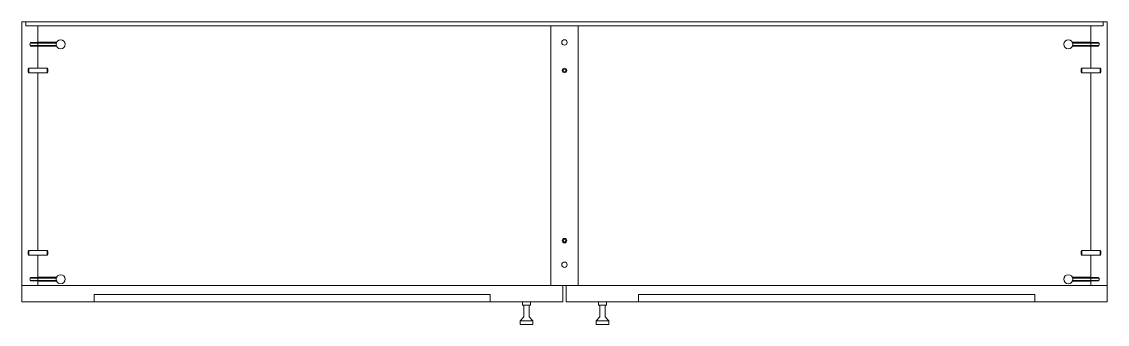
# Model space of a CAD drawing. Header units: centimetres. Extents: x -752 to 647, y -388 to 607.
# Drawn here: x -502.9 to -382.9, y -223.1 to -189.6 of the extents above; entities that cross this region are included whole.
import ezdxf

# ---------------------------------------------------------------- set-up
doc = ezdxf.new("R2010")
doc.units = ezdxf.units.CM
doc.header["$MEASUREMENT"] = 0
for name, color, linetype, lineweight in [('0_Num_Penna__6', 6, 'Continuous', 18), ('A-FURN_Num_Penna__252_Num_Penna__252_Num_Penna__3_Num_Penna__252_Num_Penna__252_Num_Penna__252_Num_Penna__252_Num_Penna__252_Num_Penna__252_Num_Penna__252_Num_Penna__252_Num_Penna__252_Num_Penna__252_Num_Penna__252_Num_Penna__5', 5, 'Continuous', 18), ('A-FURN_Num_Penna__252_Num_Penna__252_Num_Penna__3_Num_Penna__252_Num_Penna__252_Num_Penna__252_Num_Penna__252_Num_Penna__252_Num_Penna__252_Num_Penna__252_Num_Penna__252_Num_Penna__252_Num_Penna__252_Num_Penna__252_Num_Penna__6', 6, 'Continuous', 18), ('A-FURN_Num_Penna__252_Num_Penna__252_Num_Penna__3_Num_Penna__252_Num_Penna__252_Num_Penna__252_Num_Penna__252_Num_Penna__252_Num_Penna__252_Num_Penna__252_Num_Penna__252_Num_Penna__252_Num_Penna__252_Num_Penna__6_Num_Penna__6', 6, 'Continuous', 18), ('A-SECT-PATT_Num_Penna__6_Num_Penna__6_Num_Penna__6_Num_Penna__6_Num_Penna__6_Num_Penna__6_Num_Penna__6_Num_Penna__6_Num_Penna__6_Num_Penna__6_Num_Penna__6_Num_Penna__6_Num_Penna__6_Num_Penna__6', 6, 'Continuous', 18), ('PDF10_Solid Fills_Num_Penna__5_Num_Penna__5_Num_Penna__5_Num_Penna__5_Num_Penna__5_Num_Penna__5_Num_Penna__5_Num_Penna__5', 5, 'Continuous', 18), ('PDF10_Solid Fills_Num_Penna__5_Num_Penna__5_Num_Penna__5_Num_Penna__5_Num_Penna__5_Num_Penna__5_Num_Penna__5_Num_Penna__6', 6, 'Continuous', 18), ('PDF16_Geometry_Num_Penna__5_Num_Penna__5_Num_Penna__5_Num_Penna__5_Num_Penna__5_Num_Penna__5_Num_Penna__5_Num_Penna__5_Num_Penna__5_Num_Penna__5_Num_Penna__5_Num_Penna__5_Num_Penna__5_Num_Penna__5', 5, 'Continuous', 18), ('PDF16_Geometry_Num_Penna__6_Num_Penna__6_Num_Penna__6_Num_Penna__6_Num_Penna__6_Num_Penna__6_Num_Penna__6_Num_Penna__6_Num_Penna__6_Num_Penna__6_Num_Penna__6_Num_Penna__6_Num_Penna__6_Num_Penna__5', 5, 'Continuous', 18), ('PDF16_Geometry_Num_Penna__6_Num_Penna__6_Num_Penna__6_Num_Penna__6_Num_Penna__6_Num_Penna__6_Num_Penna__6_Num_Penna__6_Num_Penna__6_Num_Penna__6_Num_Penna__6_Num_Penna__6_Num_Penna__6_Num_Penna__6', 6, 'Continuous', 18), ('PDF2_Geometry_Num_Penna__7_Num_Penna__7_Num_Penna__7_Num_Penna__7_Num_Penna__7_Num_Penna__7_Num_Penna__7_Num_Penna__5', 5, 'Continuous', 18), ('PDF2_Geometry_Num_Penna__7_Num_Penna__7_Num_Penna__7_Num_Penna__7_Num_Penna__7_Num_Penna__7_Num_Penna__7_Num_Penna__6', 6, 'Continuous', 18), ('VITE_Num_Penna__5', 5, 'Continuous', 18), ('VITE_Num_Penna__6', 6, 'Continuous', 18)]:
    doc.layers.add(name, color=color, linetype=linetype, lineweight=lineweight)

msp = doc.modelspace()

# ---------------------------------------------------------------- linework, layer by layer
at = {"layer": '0_Num_Penna__6', "color": 6, "linetype": 'Continuous', "lineweight": 18}
for p, q in [((-501.06, -192.33), (-499, -192.33)), ((-384.66, -192.33), (-386.71, -192.33)), ((-502.06, -194.76), (-502.16, -194.86)), ((-502.16, -194.86), (-502.16, -195.16)), ((-502.06, -195.26), (-502.16, -195.16)), ((-500.06, -194.76), (-499.96, -194.86)), ((-500.06, -195.26), (-499.96, -195.16)), ((-499.96, -194.86), (-499.96, -195.16)), ((-385.66, -194.76), (-385.76, -194.86)), ((-385.76, -194.86), (-385.76, -195.16)), ((-385.66, -195.26), (-385.76, -195.16)), ((-383.66, -194.76), (-383.56, -194.86)), ((-383.66, -195.26), (-383.56, -195.16)), ((-383.56, -194.86), (-383.56, -195.16)), ((-502.06, -214.95), (-502.16, -215.05)), ((-502.16, -215.35), (-502.16, -215.05)), ((-502.06, -215.45), (-502.16, -215.35)), ((-500.06, -214.95), (-499.96, -215.05)), ((-500.06, -215.45), (-499.96, -215.35)), ((-499.96, -215.35), (-499.96, -215.05)), ((-385.66, -214.95), (-385.76, -215.05)), ((-385.76, -215.35), (-385.76, -215.05)), ((-385.66, -215.45), (-385.76, -215.35)), ((-383.66, -214.95), (-383.56, -215.05)), ((-383.66, -215.45), (-383.56, -215.35)), ((-383.56, -215.35), (-383.56, -215.05)), ((-501.06, -217.88), (-499, -217.88)), ((-384.66, -217.88), (-386.71, -217.88))]:
    msp.add_line(p, q, dxfattribs=at)
at = {"layer": 'A-FURN_Num_Penna__252_Num_Penna__252_Num_Penna__3_Num_Penna__252_Num_Penna__252_Num_Penna__252_Num_Penna__252_Num_Penna__252_Num_Penna__252_Num_Penna__252_Num_Penna__252_Num_Penna__252_Num_Penna__252_Num_Penna__252_Num_Penna__5', "color": 5, "linetype": 'Continuous', "lineweight": 18}
for p, q in [((-501.06, -191.91), (-501.06, -192.3)), ((-384.66, -191.91), (-384.66, -192.3)), ((-501.06, -218.3), (-501.06, -217.91)), ((-384.66, -218.3), (-384.66, -217.91))]:
    msp.add_line(p, q, dxfattribs=at)
for centre in [(-442.86, -195.01), (-442.86, -213.85)]:
    msp.add_circle(centre, 0.15, dxfattribs=at)
at = {"layer": 'A-FURN_Num_Penna__252_Num_Penna__252_Num_Penna__3_Num_Penna__252_Num_Penna__252_Num_Penna__252_Num_Penna__252_Num_Penna__252_Num_Penna__252_Num_Penna__252_Num_Penna__252_Num_Penna__252_Num_Penna__252_Num_Penna__252_Num_Penna__6', "color": 6, "linetype": 'Continuous', "lineweight": 18}
for p, q in [((-501.06, -191.91), (-501.89, -191.91)), ((-501.89, -191.91), (-501.89, -191.98)), ((-384.66, -191.91), (-383.83, -191.91)), ((-383.83, -191.91), (-383.83, -191.98)), ((-501.89, -192.3), (-501.89, -192.24)), ((-501.06, -192.3), (-501.89, -192.3)), ((-384.66, -192.3), (-383.83, -192.3)), ((-383.83, -192.3), (-383.83, -192.24)), ((-501.06, -217.91), (-501.89, -217.91)), ((-501.89, -217.91), (-501.89, -217.98)), ((-501.89, -218.3), (-501.89, -218.24)), ((-501.06, -218.3), (-501.89, -218.3)), ((-384.66, -217.91), (-383.83, -217.91)), ((-384.66, -218.3), (-383.83, -218.3)), ((-383.83, -217.91), (-383.83, -217.98)), ((-383.83, -218.3), (-383.83, -218.24))]:
    msp.add_line(p, q, dxfattribs=at)
for centre in [(-442.86, -195.01), (-442.86, -213.85)]:
    msp.add_circle(centre, 0.25, dxfattribs=at)
at = {"layer": 'A-FURN_Num_Penna__252_Num_Penna__252_Num_Penna__3_Num_Penna__252_Num_Penna__252_Num_Penna__252_Num_Penna__252_Num_Penna__252_Num_Penna__252_Num_Penna__252_Num_Penna__252_Num_Penna__252_Num_Penna__252_Num_Penna__6_Num_Penna__6', "color": 6, "linetype": 'Continuous', "lineweight": 18}
for p, q in [((-444.36, -190.06), (-444.36, -218.81)), ((-441.36, -190.06), (-441.36, -218.81))]:
    msp.add_line(p, q, dxfattribs=at)
at = {"layer": 'A-SECT-PATT_Num_Penna__6_Num_Penna__6_Num_Penna__6_Num_Penna__6_Num_Penna__6_Num_Penna__6_Num_Penna__6_Num_Penna__6_Num_Penna__6_Num_Penna__6_Num_Penna__6_Num_Penna__6_Num_Penna__6_Num_Penna__6', "color": 6, "linetype": 'Continuous', "lineweight": 18}
for p, q in [((-494.86, -219.81), (-494.86, -220.61)), ((-451.06, -219.81), (-451.06, -220.61)), ((-434.66, -219.81), (-434.66, -220.61)), ((-390.86, -219.81), (-390.86, -220.61))]:
    msp.add_line(p, q, dxfattribs=at)
at = {"layer": 'PDF10_Solid Fills_Num_Penna__5_Num_Penna__5_Num_Penna__5_Num_Penna__5_Num_Penna__5_Num_Penna__5_Num_Penna__5_Num_Penna__5', "color": 5, "linetype": 'Continuous', "lineweight": 18}
for centre in [(-498.56, -192.11), (-387.16, -192.11), (-498.56, -218.11), (-387.16, -218.11)]:
    msp.add_circle(centre, 0.5, dxfattribs=at)
at = {"layer": 'PDF10_Solid Fills_Num_Penna__5_Num_Penna__5_Num_Penna__5_Num_Penna__5_Num_Penna__5_Num_Penna__5_Num_Penna__5_Num_Penna__6', "color": 6, "linetype": 'Continuous', "lineweight": 18}
for centre in [(-442.86, -191.91), (-442.86, -216.51)]:
    msp.add_circle(centre, 0.3, dxfattribs=at)
at = {"layer": 'PDF16_Geometry_Num_Penna__5_Num_Penna__5_Num_Penna__5_Num_Penna__5_Num_Penna__5_Num_Penna__5_Num_Penna__5_Num_Penna__5_Num_Penna__5_Num_Penna__5_Num_Penna__5_Num_Penna__5_Num_Penna__5_Num_Penna__5', "color": 5, "linetype": 'Continuous', "lineweight": 18}
for p, q in [((-446.61, -220.61), (-447.51, -220.61)), ((-447.51, -220.97), (-447.51, -220.61)), ((-446.41, -220.61), (-447.31, -220.61)), ((-446.61, -220.97), (-446.61, -220.61)), ((-438.21, -220.61), (-439.11, -220.61)), ((-439.11, -220.97), (-439.11, -220.61)), ((-438.21, -220.97), (-438.21, -220.61)), ((-446.61, -220.97), (-447.51, -220.97)), ((-447.36, -222.28), (-447.36, -221.12)), ((-446.76, -222.28), (-446.76, -221.12)), ((-438.21, -220.97), (-439.11, -220.97)), ((-438.96, -222.28), (-438.96, -221.12)), ((-438.36, -222.28), (-438.36, -221.12)), ((-447.76, -222.71), (-447.36, -222.28)), ((-446.36, -222.71), (-447.76, -222.71)), ((-447.76, -223.11), (-447.76, -222.71)), ((-446.36, -223.11), (-447.76, -223.11)), ((-446.36, -222.71), (-446.76, -222.28)), ((-446.36, -223.11), (-446.36, -222.71)), ((-439.36, -222.71), (-438.96, -222.28)), ((-437.96, -222.71), (-439.36, -222.71)), ((-439.36, -223.11), (-439.36, -222.71)), ((-437.96, -223.11), (-439.36, -223.11)), ((-437.96, -222.71), (-438.36, -222.28)), ((-437.96, -223.11), (-437.96, -222.71))]:
    msp.add_line(p, q, dxfattribs=at)
for centre, start, end in [((-447.51, -221.12), 0, 90), ((-446.61, -221.12), 90, 180), ((-439.11, -221.12), 0, 90), ((-438.21, -221.12), 90, 180)]:
    msp.add_arc(centre, 0.148, start, end, dxfattribs=at)
at = {"layer": 'PDF16_Geometry_Num_Penna__6_Num_Penna__6_Num_Penna__6_Num_Penna__6_Num_Penna__6_Num_Penna__6_Num_Penna__6_Num_Penna__6_Num_Penna__6_Num_Penna__6_Num_Penna__6_Num_Penna__6_Num_Penna__6_Num_Penna__5', "color": 5, "linetype": 'Continuous', "lineweight": 18}
for p, q in [((-494.86, -220.61), (-451.06, -220.61)), ((-434.66, -220.61), (-390.86, -220.61))]:
    msp.add_line(p, q, dxfattribs=at)
at = {"layer": 'PDF16_Geometry_Num_Penna__6_Num_Penna__6_Num_Penna__6_Num_Penna__6_Num_Penna__6_Num_Penna__6_Num_Penna__6_Num_Penna__6_Num_Penna__6_Num_Penna__6_Num_Penna__6_Num_Penna__6_Num_Penna__6_Num_Penna__6', "color": 6, "linetype": 'Continuous', "lineweight": 18}
for p, q in [((-502.86, -189.61), (-502.41, -189.61)), ((-502.86, -189.61), (-502.86, -220.61)), ((-502.41, -189.61), (-502.41, -190.06)), ((-502.41, -189.61), (-383.31, -189.61)), ((-502.41, -190.06), (-383.31, -190.06)), ((-501.06, -190.06), (-501.06, -191.88)), ((-384.66, -190.06), (-384.66, -194.76)), ((-383.31, -189.61), (-383.31, -190.06)), ((-383.31, -189.61), (-382.86, -189.61)), ((-382.86, -189.61), (-382.86, -220.61)), ((-501.06, -191.88), (-501.06, -191.91)), ((-501.06, -192.33), (-501.06, -192.3)), ((-501.06, -192.3), (-501.06, -194.76)), ((-384.66, -192.33), (-384.66, -192.3)), ((-501.06, -195.26), (-501.06, -214.95)), ((-384.66, -195.26), (-384.66, -214.95)), ((-501.06, -215.45), (-501.06, -218.81)), ((-384.66, -215.45), (-384.66, -217.91)), ((-501.06, -217.88), (-501.06, -217.91)), ((-384.66, -217.88), (-384.66, -217.91)), ((-384.66, -218.3), (-384.66, -218.81)), ((-502.86, -218.81), (-382.86, -218.81)), ((-443.06, -220.61), (-443.06, -218.81)), ((-442.66, -220.61), (-442.66, -218.81)), ((-502.86, -220.61), (-494.86, -220.61)), ((-494.86, -219.81), (-451.06, -219.81)), ((-451.06, -220.61), (-443.06, -220.61)), ((-442.66, -220.61), (-434.66, -220.61)), ((-434.66, -219.81), (-390.86, -219.81)), ((-390.86, -220.61), (-382.86, -220.61))]:
    msp.add_line(p, q, dxfattribs=at)
at = {"layer": 'PDF2_Geometry_Num_Penna__7_Num_Penna__7_Num_Penna__7_Num_Penna__7_Num_Penna__7_Num_Penna__7_Num_Penna__7_Num_Penna__5', "color": 5, "linetype": 'Continuous', "lineweight": 18, "flags": 128}
for points in [[(-501.89, -191.98), (-499.04, -191.98)], [(-383.83, -191.98), (-386.67, -191.98)], [(-499.04, -192.24), (-501.89, -192.24)], [(-386.67, -192.24), (-383.83, -192.24)], [(-499.04, -217.98), (-501.89, -217.98)], [(-501.89, -218.24), (-499.04, -218.24)], [(-386.67, -217.98), (-383.83, -217.98)], [(-383.83, -218.24), (-386.67, -218.24)]]:
    msp.add_lwpolyline(points, dxfattribs=at)
at = {"layer": 'PDF2_Geometry_Num_Penna__7_Num_Penna__7_Num_Penna__7_Num_Penna__7_Num_Penna__7_Num_Penna__7_Num_Penna__7_Num_Penna__6', "color": 6, "linetype": 'Continuous', "lineweight": 18, "flags": 128}
for points in [[(-501.89, -192.24), (-501.9, -192.24, -0.19953), (-501.92, -192.23, -0.116877), (-501.94, -192.19, -0.162888), (-501.94, -192.02, -0.116832), (-501.92, -191.98, -0.198418), (-501.9, -191.98), (-501.89, -191.98)], [(-383.83, -192.24), (-383.81, -192.24, 0.19953), (-383.8, -192.23, 0.116877), (-383.77, -192.19, 0.162888), (-383.77, -192.02, 0.116832), (-383.8, -191.98, 0.198418), (-383.81, -191.98), (-383.83, -191.98)], [(-501.89, -217.98), (-501.9, -217.98, 0.19953), (-501.92, -217.98, 0.116877), (-501.94, -218.02, 0.162888), (-501.94, -218.19, 0.116832), (-501.92, -218.23, 0.198418), (-501.9, -218.24), (-501.89, -218.24)], [(-383.83, -217.98), (-383.81, -217.98, -0.19953), (-383.8, -217.98, -0.116877), (-383.77, -218.02, -0.162888), (-383.77, -218.19, -0.116832), (-383.8, -218.23, -0.198418), (-383.81, -218.24), (-383.83, -218.24)]]:
    msp.add_lwpolyline(points, format="xyb", dxfattribs=at)
for points in [[(-502.06, -194.76), (-500.06, -194.76)], [(-500.06, -195.26), (-502.06, -195.26)], [(-383.66, -194.76), (-385.66, -194.76)], [(-385.66, -195.26), (-383.66, -195.26)], [(-500.06, -214.95), (-502.06, -214.95)], [(-502.06, -215.45), (-500.06, -215.45)], [(-385.66, -214.95), (-383.66, -214.95)], [(-383.66, -215.45), (-385.66, -215.45)]]:
    msp.add_lwpolyline(points, dxfattribs=at)
at = {"layer": 'VITE_Num_Penna__5', "color": 5, "linetype": 'Continuous', "lineweight": 18, "flags": 128}
for points in [[(-502.06, -195.26), (-502.06, -194.76)], [(-500.06, -195.26), (-500.06, -194.76)], [(-385.66, -195.26), (-385.66, -194.76)], [(-383.66, -195.26), (-383.66, -194.76)], [(-502.06, -214.95), (-502.06, -215.45)], [(-500.06, -214.95), (-500.06, -215.45)], [(-385.66, -214.95), (-385.66, -215.45)], [(-383.66, -214.95), (-383.66, -215.45)]]:
    msp.add_lwpolyline(points, dxfattribs=at)
at = {"layer": 'VITE_Num_Penna__6', "color": 6, "linetype": 'Continuous', "lineweight": 18}
for p, q in [((-499, -191.88), (-501.06, -191.88)), ((-386.71, -191.88), (-384.66, -191.88)), ((-499, -218.33), (-501.06, -218.33)), ((-386.71, -218.33), (-384.66, -218.33))]:
    msp.add_line(p, q, dxfattribs=at)

doc.saveas('drawing.dxf')
